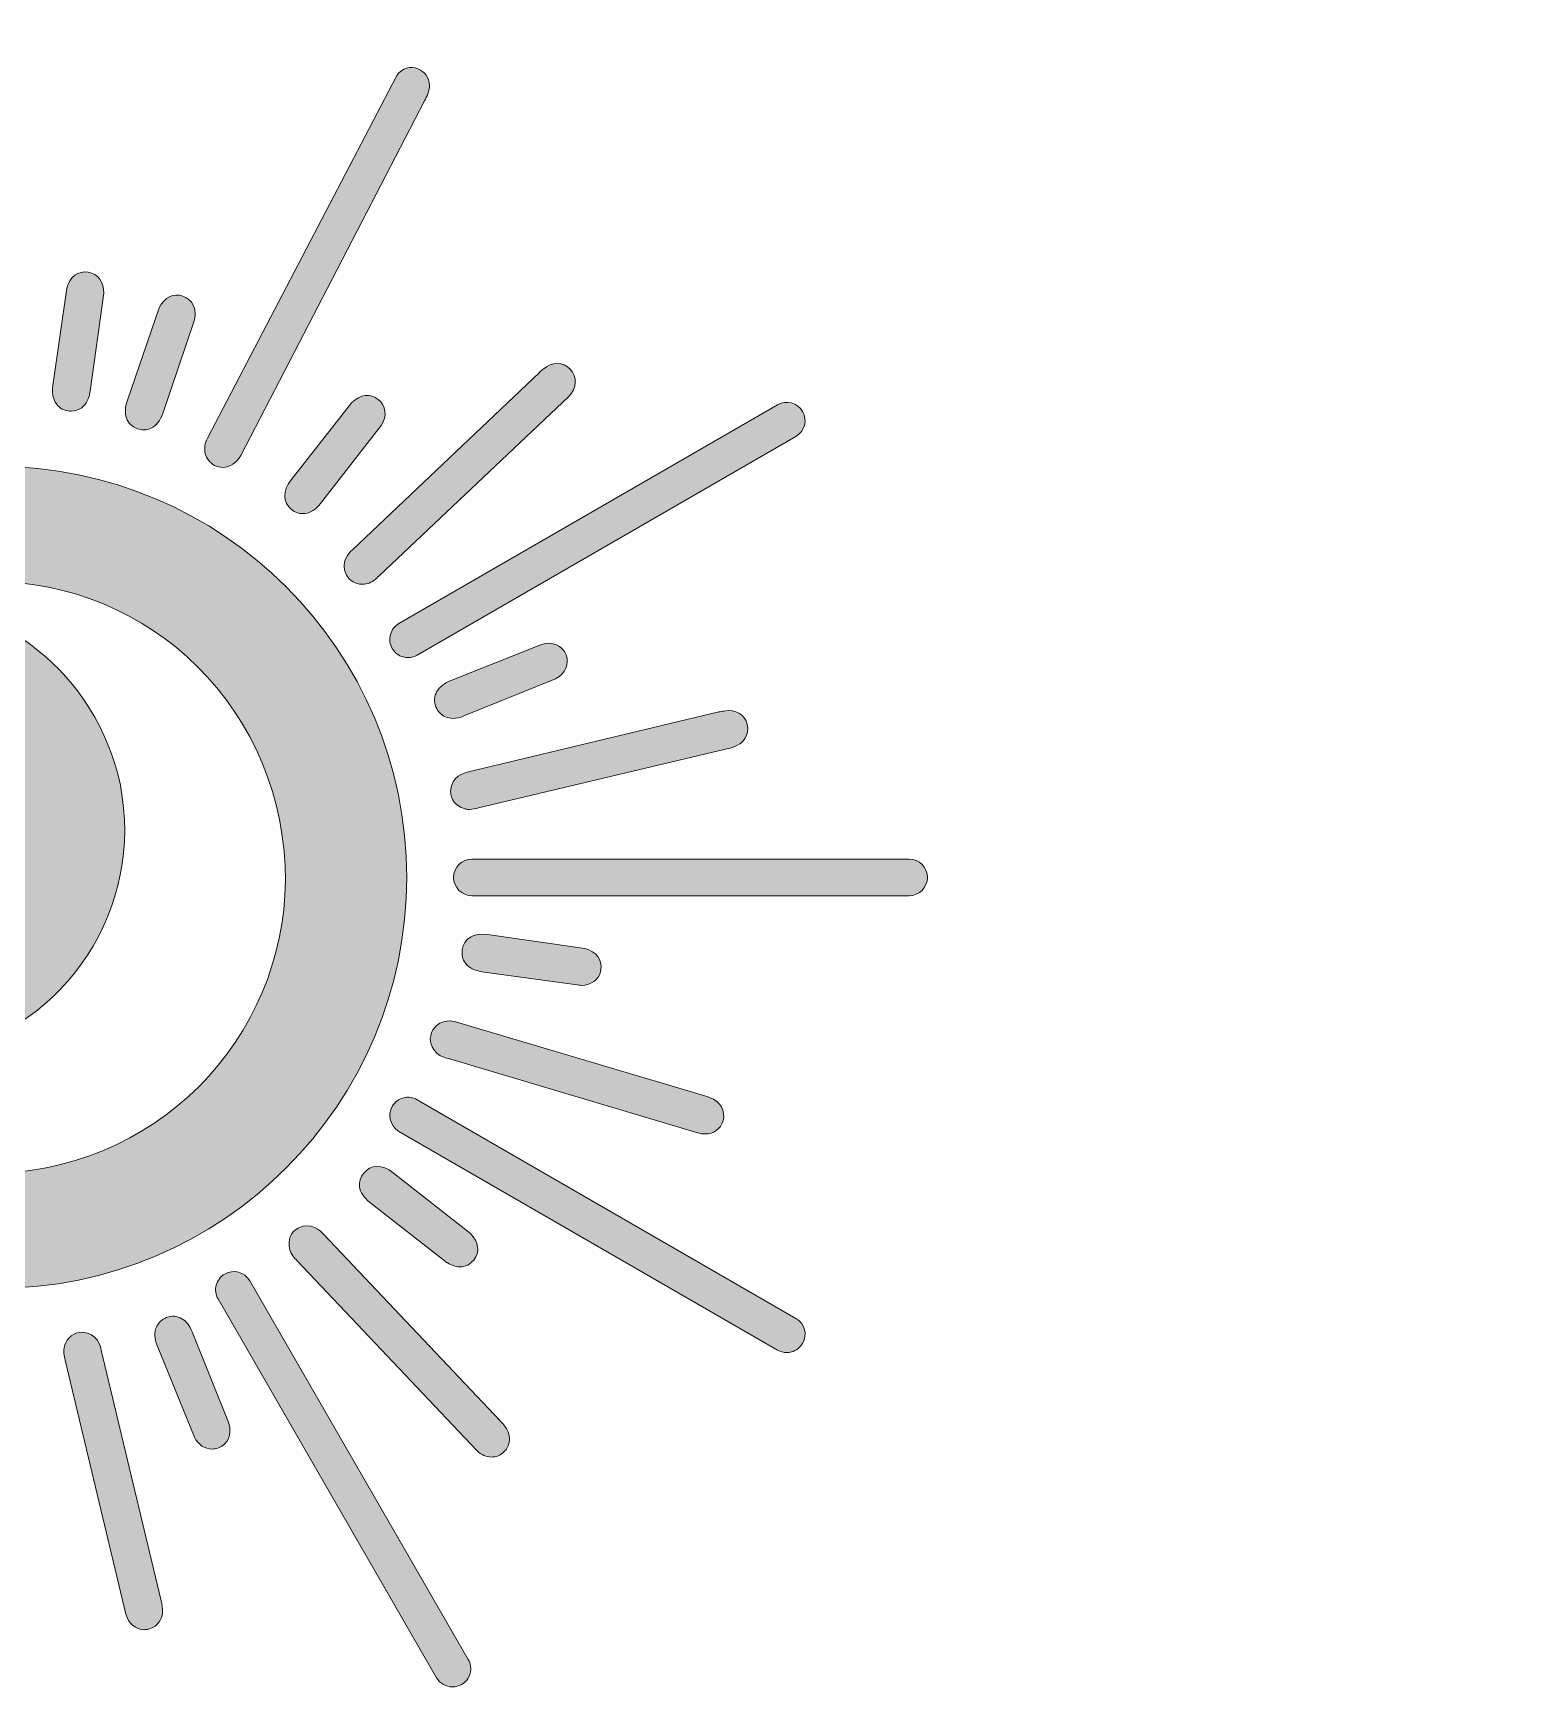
# Model space of a CAD drawing. Header units: inches. Extents: x 27.1 to 36.1, y -24.8 to -12.8.
# Drawn here: x 30.61 to 36.11, y -24.39 to -18.32 of the extents above; entities that cross this region are included whole.
import ezdxf

# ---------------------------------------------------------------- set-up
doc = ezdxf.new("R2010")
doc.units = ezdxf.units.IN
doc.header["$MEASUREMENT"] = 0
doc.layers.add('Layer 1', color=7, linetype='Continuous')

msp = doc.modelspace()

# ---------------------------------------------------------------- hatches: boundary and pattern name
at = {"layer": 'Layer 1', "true_color": 0xa16e58}
h = msp.add_hatch(color=35, dxfattribs=at)
h.dxf.hatch_style = 2
edge = h.paths.add_edge_path()
edge.add_spline(control_points=[(36.1013, -14.1036), (35.9893, -13.4943), (35.6073, -13.0502), (35.14, -12.8542), (35.0789, -12.8286), (35.0257, -12.8339), (34.971, -12.8729), (34.7206, -13.0515), (34.4449, -13.2544), (34.1507, -13.3523), (33.9898, -13.4058), (33.8109, -13.4233), (33.6457, -13.3781), (33.0526, -13.2158), (32.536, -12.879), (31.9025, -12.86), (31.8292, -12.8576), (31.7659, -12.881), (31.7062, -12.9227), (31.5978, -12.9983), (31.5044, -13.09), (31.4167, -13.1877), (31.1897, -13.4406), (30.9241, -13.6316), (30.6497, -13.8281), (30.5392, -13.9072), (30.4761, -14.0201), (30.4276, -14.143), (30.4048, -14.2007), (30.391, -14.2612), (30.3717, -14.32), (30.3221, -14.4705), (30.2457, -14.6068), (30.209, -14.7632), (30.1566, -14.9865), (30.177, -15.2106), (30.1539, -15.4363), (30.1451, -15.5215), (30.1336, -15.6069), (30.1346, -15.6929), (30.1353, -15.7525), (30.1512, -15.8053), (30.2076, -15.8377), (30.2307, -15.8509), (30.2549, -15.856), (30.2811, -15.8554), (30.3278, -15.8542), (30.3685, -15.8432), (30.4045, -15.8244), (30.4045, -15.8244), (30.4045, -18.0643), (30.4045, -18.0643), (30.4045, -18.0643), (30.4045, -18.0643), (30.4045, -18.0643), (30.4045, -18.0643), (30.4045, -19.6698), (30.4045, -19.6698), (30.4045, -19.7069), (30.4346, -19.737), (30.4716, -19.737), (30.5086, -19.737), (30.5388, -19.7069), (30.5388, -19.6698), (30.5388, -19.6698), (30.5388, -18.2391), (30.5388, -18.2391), (30.5388, -18.2391), (30.5388, -18.2391), (30.5388, -18.2391), (30.5388, -18.2391), (30.5388, -15.6777), (30.5388, -15.6777), (30.5848, -15.5895), (30.6053, -15.4947), (30.6081, -15.3944), (30.6171, -15.0679), (30.7724, -14.7811), (30.9007, -14.4905), (30.9749, -14.3224), (31.1506, -14.2271), (31.2917, -14.1222), (31.3293, -14.0941), (31.3713, -14.0722), (31.407, -14.0414), (31.409, -14.0397), (31.4122, -14.0393), (31.4148, -14.0384), (31.4131, -14.041), (31.4117, -14.0439), (31.4095, -14.0462), (31.2813, -14.1793), (31.1541, -14.3266), (31.0426, -14.4741), (30.9527, -14.5931), (30.9772, -14.7462), (30.9656, -14.8849), (30.9537, -15.027), (30.9634, -15.1686), (30.9827, -15.3093), (31.0018, -15.449), (31.0825, -15.538), (31.178, -15.632), (31.3033, -15.7554), (31.4065, -15.9307), (31.5596, -16.0195), (31.6554, -16.075), (31.7498, -16.032), (31.7716, -15.9232), (31.8237, -15.6622), (31.6441, -15.528), (31.5751, -15.2612), (31.5718, -15.2483), (31.5642, -15.2126), (31.5553, -15.2012), (31.4838, -15.1086), (31.4806, -15.0044), (31.5097, -14.8975), (31.5522, -14.7415), (31.6636, -14.6148), (31.7779, -14.5053), (31.9056, -14.3829), (32.0327, -14.2604), (32.1744, -14.1541), (32.184, -14.1469), (32.201, -14.1415), (32.2052, -14.1528), (32.2079, -14.1602), (32.2012, -14.1675), (32.1952, -14.1726), (32.0611, -14.287), (31.9312, -14.4065), (31.806, -14.5306), (31.6958, -14.6398), (31.5828, -14.75), (31.5378, -14.9034), (31.5168, -14.9742), (31.5176, -15.0453), (31.5394, -15.1155), (31.5524, -15.1572), (31.5809, -15.191), (31.6083, -15.2233), (31.7092, -15.3421), (31.7926, -15.4751), (31.8898, -15.5969), (31.9556, -15.6794), (32.0407, -15.725), (32.1431, -15.7422), (32.233, -15.7572), (32.3214, -15.7664), (32.4099, -15.7914), (32.5152, -15.8212), (32.826, -15.9555), (32.812, -15.7325), (32.8083, -15.6742), (32.7785, -15.61), (32.7426, -15.5647), (32.6747, -15.479), (32.5507, -15.5041), (32.4543, -15.4893), (32.3804, -15.4779), (32.3095, -15.4583), (32.2433, -15.4219), (31.8652, -15.214), (32.4116, -14.7036), (32.5744, -14.5613), (32.5825, -14.5542), (32.5919, -14.5443), (32.6017, -14.5554), (32.6123, -14.5674), (32.601, -14.5768), (32.5925, -14.5843), (32.5334, -14.6371), (32.474, -14.6897), (32.4206, -14.7483), (32.3368, -14.8403), (32.2546, -14.9342), (32.1924, -15.043), (32.1621, -15.0961), (32.146, -15.1549), (32.1491, -15.2162), (32.153, -15.2945), (32.1881, -15.3562), (32.258, -15.3961), (32.3419, -15.444), (32.4336, -15.461), (32.5283, -15.4675), (32.7185, -15.4807), (32.9212, -15.5241), (33.0557, -15.3495), (33.1296, -15.2534), (33.189, -15.1302), (33.2187, -15.0124), (33.2221, -14.9989), (33.2202, -14.9936), (33.2055, -14.9916), (33.1826, -14.9885), (33.1599, -14.9837), (33.1375, -14.9781), (33.0798, -14.9636), (33.029, -14.9744), (32.9829, -15.0135), (32.9609, -15.0321), (32.9473, -15.0487), (32.9502, -15.0809), (32.9546, -15.1302), (32.9461, -15.1796), (32.9345, -15.2279), (32.9318, -15.2391), (32.9278, -15.25), (32.9237, -15.2608), (32.9206, -15.2687), (32.9142, -15.2722), (32.9057, -15.2697), (32.8967, -15.2671), (32.8954, -15.2599), (32.8969, -15.2519), (32.8976, -15.2479), (32.8993, -15.2441), (32.9005, -15.2401), (32.9159, -15.1925), (32.92, -15.1432), (32.9226, -15.0937), (32.9229, -15.0875), (32.9249, -15.0788), (32.9177, -15.0763), (32.9147, -15.0752), (32.9085, -15.082), (32.9042, -15.0857), (32.8638, -15.1211), (32.826, -15.159), (32.7907, -15.1994), (32.7858, -15.2049), (32.781, -15.2106), (32.7758, -15.216), (32.7688, -15.2232), (32.7606, -15.2271), (32.7521, -15.2189), (32.7447, -15.2117), (32.7477, -15.2036), (32.7538, -15.197), (32.7806, -15.1679), (32.8065, -15.1378), (32.8349, -15.1103), (32.8758, -15.0709), (32.9188, -15.0335), (32.9607, -14.995), (33.012, -14.9481), (33.0723, -14.9316), (33.1394, -14.9462), (33.247, -14.9694), (33.3525, -14.9621), (33.4568, -14.9294), (33.5147, -14.9113), (33.5681, -14.9246), (33.6187, -14.9522), (33.8632, -15.0855), (34.0909, -15.2529), (34.3843, -15.2126), (34.5732, -15.1867), (34.7091, -15.0836), (34.8518, -14.9672), (35.2318, -14.6571), (35.6577, -14.4593), (36.07, -14.2059), (36.1056, -14.184), (36.1084, -14.1424), (36.1013, -14.1036)], knot_values=[0, 0, 0, 0, 1, 1, 1, 2, 2, 2, 3, 3, 3, 4, 4, 4, 5, 5, 5, 6, 6, 6, 7, 7, 7, 8, 8, 8, 9, 9, 9, 10, 10, 10, 11, 11, 11, 12, 12, 12, 13, 13, 13, 14, 14, 14, 15, 15, 15, 16, 16, 16, 17, 17, 17, 18, 18, 18, 19, 19, 19, 20, 20, 20, 21, 21, 21, 22, 22, 22, 23, 23, 23, 24, 24, 24, 25, 25, 25, 26, 26, 26, 27, 27, 27, 28, 28, 28, 29, 29, 29, 30, 30, 30, 31, 31, 31, 32, 32, 32, 33, 33, 33, 34, 34, 34, 35, 35, 35, 36, 36, 36, 37, 37, 37, 38, 38, 38, 39, 39, 39, 40, 40, 40, 41, 41, 41, 42, 42, 42, 43, 43, 43, 44, 44, 44, 45, 45, 45, 46, 46, 46, 47, 47, 47, 48, 48, 48, 49, 49, 49, 50, 50, 50, 51, 51, 51, 52, 52, 52, 53, 53, 53, 54, 54, 54, 55, 55, 55, 56, 56, 56, 57, 57, 57, 58, 58, 58, 59, 59, 59, 60, 60, 60, 61, 61, 61, 62, 62, 62, 63, 63, 63, 64, 64, 64, 65, 65, 65, 66, 66, 66, 67, 67, 67, 68, 68, 68, 69, 69, 69, 70, 70, 70, 71, 71, 71, 72, 72, 72, 73, 73, 73, 74, 74, 74, 75, 75, 75, 76, 76, 76, 77, 77, 77, 78, 78, 78, 79, 79, 79, 80, 80, 80, 81, 81, 81, 82, 82, 82, 83, 83, 83, 84, 84, 84, 85, 85, 85, 86, 86, 86, 87, 87, 87, 88, 88, 88, 89, 89, 89, 89], degree=3, periodic=1)
edge = h.paths.add_edge_path()
edge.add_spline(control_points=[(32.3703, -13.6254), (32.3501, -13.6319), (32.3505, -13.6096), (32.3469, -13.598), (32.3222, -13.5193), (32.2764, -13.4556), (32.2121, -13.4047), (32.1999, -13.395), (32.187, -13.3861), (32.1744, -13.3768), (32.1674, -13.3716), (32.1614, -13.3651), (32.1667, -13.3561), (32.1725, -13.346), (32.1817, -13.3478), (32.1904, -13.3525), (32.1947, -13.3549), (32.1988, -13.3577), (32.2028, -13.3605), (32.2404, -13.3863), (32.272, -13.4186), (32.3026, -13.4519), (32.3329, -13.4944), (32.3599, -13.5386), (32.3745, -13.589), (32.3781, -13.6012), (32.3893, -13.6193), (32.3703, -13.6254)], knot_values=[0, 0, 0, 0, 1, 1, 1, 2, 2, 2, 3, 3, 3, 4, 4, 4, 5, 5, 5, 6, 6, 6, 7, 7, 7, 8, 8, 8, 9, 9, 9, 9], degree=3, periodic=1)
edge = h.paths.add_edge_path()
edge.add_spline(control_points=[(32.7574, -14.0701), (32.7429, -14.0752), (32.7401, -14.0622), (32.7364, -14.0521), (32.722, -14.0135), (32.7082, -13.9745), (32.6857, -13.9397), (32.6334, -13.8585), (32.5655, -13.7938), (32.4796, -13.7487), (32.4693, -13.7433), (32.4565, -13.7373), (32.4651, -13.723), (32.4728, -13.7101), (32.4838, -13.7183), (32.4933, -13.7228), (32.5696, -13.7592), (32.626, -13.8193), (32.6773, -13.8751), (32.7191, -13.9294), (32.7437, -13.985), (32.764, -14.0428), (32.7676, -14.0531), (32.7714, -14.0653), (32.7574, -14.0701)], knot_values=[0, 0, 0, 0, 1, 1, 1, 2, 2, 2, 3, 3, 3, 4, 4, 4, 5, 5, 5, 6, 6, 6, 7, 7, 7, 8, 8, 8, 8], degree=3, periodic=1)
h = msp.add_hatch(color=35, dxfattribs=at)
h.dxf.hatch_style = 2
edge = h.paths.add_edge_path()
edge.add_spline(control_points=[(32.0217, -18.45), (31.9924, -18.4387), (31.9645, -18.4465), (31.9437, -18.4741), (31.9437, -18.4741), (31.2484, -19.8054), (31.2484, -19.8054), (31.2389, -19.8238), (31.2361, -19.844), (31.2408, -19.8623), (31.2456, -19.8812), (31.2576, -19.8965), (31.2747, -19.9053), (31.2847, -19.9104), (31.295, -19.9129), (31.3052, -19.9129), (31.3312, -19.9129), (31.3561, -19.897), (31.3707, -19.8688), (31.3707, -19.8688), (32.0461, -18.5669), (32.0461, -18.5669), (32.054, -18.5517), (32.063, -18.5344), (32.0643, -18.5103), (32.0622, -18.4813), (32.0471, -18.4598), (32.0217, -18.45)], knot_values=[0, 0, 0, 0, 1, 1, 1, 2, 2, 2, 3, 3, 3, 4, 4, 4, 5, 5, 5, 6, 6, 6, 7, 7, 7, 8, 8, 8, 9, 9, 9, 9], degree=3, periodic=1)
h = msp.add_hatch(color=35, dxfattribs=at)
h.dxf.hatch_style = 2
edge = h.paths.add_edge_path()
edge.add_spline(control_points=[(30.7326, -19.2548), (30.7326, -19.2548), (30.6811, -19.6124), (30.6811, -19.6124), (30.6777, -19.6361), (30.6807, -19.6573), (30.6898, -19.6735), (30.6996, -19.691), (30.7164, -19.7023), (30.7371, -19.7053), (30.7409, -19.7058), (30.7446, -19.7061), (30.7482, -19.7061), (30.7626, -19.7061), (30.7757, -19.7018), (30.7868, -19.6936), (30.8034, -19.681), (30.8141, -19.6601), (30.8178, -19.6331), (30.8178, -19.6331), (30.8678, -19.2736), (30.8678, -19.2736), (30.8696, -19.2327), (30.8466, -19.2016), (30.8105, -19.1961), (30.7739, -19.1904), (30.7435, -19.2128), (30.7326, -19.2548)], knot_values=[0, 0, 0, 0, 1, 1, 1, 2, 2, 2, 3, 3, 3, 4, 4, 4, 5, 5, 5, 6, 6, 6, 7, 7, 7, 8, 8, 8, 9, 9, 9, 9], degree=3, periodic=1)
h = msp.add_hatch(color=35, dxfattribs=at)
h.dxf.hatch_style = 2
edge = h.paths.add_edge_path()
edge.add_spline(control_points=[(30.9509, -19.7308), (30.9573, -19.7498), (30.9716, -19.7641), (30.9914, -19.7709), (30.9994, -19.7736), (31.0073, -19.775), (31.0149, -19.775), (31.0245, -19.775), (31.0338, -19.7729), (31.0424, -19.7686), (31.061, -19.7594), (31.0755, -19.7409), (31.0842, -19.715), (31.0842, -19.715), (31.2006, -19.3713), (31.2006, -19.3713), (31.2101, -19.3315), (31.1933, -19.2965), (31.1588, -19.2844), (31.1239, -19.2721), (31.0899, -19.2883), (31.0714, -19.3275), (31.0714, -19.3275), (30.9538, -19.6692), (30.9538, -19.6692), (30.946, -19.6919), (30.945, -19.7132), (30.9509, -19.7308)], knot_values=[0, 0, 0, 0, 1, 1, 1, 2, 2, 2, 3, 3, 3, 4, 4, 4, 5, 5, 5, 6, 6, 6, 7, 7, 7, 8, 8, 8, 9, 9, 9, 9], degree=3, periodic=1)
h = msp.add_hatch(color=35, dxfattribs=at)
h.dxf.hatch_style = 2
edge = h.paths.add_edge_path()
edge.add_spline(control_points=[(32.4814, -19.5521), (32.4814, -19.5521), (32.4814, -19.5521), (32.4814, -19.5521), (32.4766, -19.5562), (32.4719, -19.5602), (32.4673, -19.5645), (32.4673, -19.5645), (31.7809, -20.2148), (31.7809, -20.2148), (31.7694, -20.2257), (31.7342, -20.2591), (31.7587, -20.3078), (31.7722, -20.3301), (31.7917, -20.3415), (31.8157, -20.3415), (31.8218, -20.3415), (31.8281, -20.3408), (31.8347, -20.3393), (31.8547, -20.3349), (31.8675, -20.3221), (31.8788, -20.3108), (31.8788, -20.3108), (32.5751, -19.6521), (32.5751, -19.6521), (32.605, -19.6219), (32.6073, -19.5799), (32.5807, -19.5523), (32.5541, -19.5248), (32.5142, -19.5247), (32.4814, -19.5521)], knot_values=[0, 0, 0, 0, 1, 1, 1, 2, 2, 2, 3, 3, 3, 4, 4, 4, 5, 5, 5, 6, 6, 6, 7, 7, 7, 8, 8, 8, 9, 9, 9, 10, 10, 10, 10], degree=3, periodic=1)
h = msp.add_hatch(color=35, dxfattribs=at)
h.dxf.hatch_style = 2
edge = h.paths.add_edge_path()
edge.add_spline(control_points=[(31.876, -19.6632), (31.8471, -19.64), (31.8096, -19.6442), (31.7792, -19.675), (31.7792, -19.675), (31.5558, -19.959), (31.5558, -19.959), (31.5243, -19.9992), (31.5251, -20.0417), (31.5578, -20.0675), (31.5705, -20.0775), (31.5846, -20.0826), (31.5991, -20.0826), (31.6016, -20.0826), (31.6042, -20.0824), (31.6067, -20.0821), (31.6273, -20.0796), (31.6471, -20.0668), (31.6638, -20.0453), (31.6638, -20.0453), (31.8868, -19.7589), (31.8868, -19.7589), (31.9089, -19.7244), (31.9045, -19.6859), (31.876, -19.6632)], knot_values=[0, 0, 0, 0, 1, 1, 1, 2, 2, 2, 3, 3, 3, 4, 4, 4, 5, 5, 5, 6, 6, 6, 7, 7, 7, 8, 8, 8, 8], degree=3, periodic=1)
h = msp.add_hatch(color=35, dxfattribs=at)
h.dxf.hatch_style = 2
edge = h.paths.add_edge_path()
edge.add_spline(control_points=[(33.434, -19.7075), (33.4155, -19.6754), (33.3743, -19.6644), (33.3423, -19.6829), (33.3423, -19.6829), (31.9518, -20.4857), (31.9518, -20.4857), (31.9363, -20.4946), (31.9252, -20.5091), (31.9206, -20.5264), (31.9159, -20.5437), (31.9183, -20.5619), (31.9273, -20.5774), (31.9362, -20.5929), (31.9507, -20.6041), (31.968, -20.6087), (31.9738, -20.6102), (31.9797, -20.611), (31.9855, -20.611), (31.9972, -20.611), (32.0086, -20.6079), (32.019, -20.602), (32.019, -20.602), (33.4094, -19.7992), (33.4094, -19.7992), (33.4415, -19.7807), (33.4525, -19.7395), (33.434, -19.7075)], knot_values=[0, 0, 0, 0, 1, 1, 1, 2, 2, 2, 3, 3, 3, 4, 4, 4, 5, 5, 5, 6, 6, 6, 7, 7, 7, 8, 8, 8, 9, 9, 9, 9], degree=3, periodic=1)
h = msp.add_hatch(color=35, dxfattribs=at)
h.dxf.hatch_style = 2
edge = h.paths.add_edge_path()
edge.add_spline(control_points=[(28.9629, -21.4178), (28.9629, -22.2497), (29.6397, -22.9265), (30.4716, -22.9265), (31.3035, -22.9265), (31.9803, -22.2497), (31.9803, -21.4178), (31.9803, -20.5859), (31.3035, -19.9091), (30.4716, -19.9091), (29.6397, -19.9091), (28.9629, -20.5859), (28.9629, -21.4178)], knot_values=[0, 0, 0, 0, 1, 1, 1, 2, 2, 2, 3, 3, 3, 4, 4, 4, 4], degree=3, periodic=1)
edge = h.paths.add_edge_path()
edge.add_spline(control_points=[(31.502, -21.1566), (31.6481, -21.742), (31.2902, -22.3279), (30.7091, -22.4719), (30.1522, -22.6113), (29.5674, -22.29), (29.4053, -21.7192), (29.6004, -22.0048), (29.9653, -22.1517), (30.321, -22.0564), (30.7669, -21.9367), (31.0299, -21.4841), (30.9195, -21.0378), (30.8136, -20.6392), (30.4537, -20.3824), (30.065, -20.4003), (30.1013, -20.3869), (30.1386, -20.3752), (30.177, -20.3655), (30.7692, -20.2162), (31.355, -20.5681), (31.502, -21.1566)], knot_values=[0, 0, 0, 0, 1, 1, 1, 2, 2, 2, 3, 3, 3, 4, 4, 4, 5, 5, 5, 6, 6, 6, 7, 7, 7, 7], degree=3, periodic=1)
h = msp.add_hatch(color=35, dxfattribs=at)
h.dxf.hatch_style = 2
edge = h.paths.add_edge_path()
edge.add_spline(control_points=[(32.1224, -20.8286), (32.1309, -20.8321), (32.1401, -20.8339), (32.15, -20.8339), (32.1626, -20.8339), (32.1762, -20.831), (32.1904, -20.8252), (32.1904, -20.8252), (32.5266, -20.6888), (32.5266, -20.6888), (32.563, -20.6699), (32.5785, -20.6344), (32.5652, -20.6004), (32.5517, -20.566), (32.5171, -20.5506), (32.4754, -20.5624), (32.4754, -20.5624), (32.14, -20.6966), (32.14, -20.6966), (32.1176, -20.7055), (32.1008, -20.7186), (32.0913, -20.7346), (32.0811, -20.7519), (32.0797, -20.7721), (32.0875, -20.7915), (32.0945, -20.809), (32.1066, -20.8218), (32.1224, -20.8286)], knot_values=[0, 0, 0, 0, 1, 1, 1, 2, 2, 2, 3, 3, 3, 4, 4, 4, 5, 5, 5, 6, 6, 6, 7, 7, 7, 8, 8, 8, 9, 9, 9, 9], degree=3, periodic=1)
h = msp.add_hatch(color=35, dxfattribs=at)
h.dxf.hatch_style = 2
edge = h.paths.add_edge_path()
edge.add_spline(control_points=[(32.1913, -21.1654), (32.1981, -21.1675), (32.2047, -21.1684), (32.211, -21.1684), (32.2228, -21.1684), (32.2337, -21.1654), (32.2437, -21.1628), (32.2437, -21.1628), (33.1761, -20.9404), (33.1761, -20.9404), (33.2171, -20.9292), (33.2402, -20.894), (33.2309, -20.8567), (33.2217, -20.8197), (33.1871, -20.7995), (33.145, -20.807), (33.1388, -20.808), (33.1327, -20.8092), (33.1266, -20.8106), (33.1266, -20.8106), (32.207, -21.0305), (32.207, -21.0305), (32.1916, -21.0343), (32.1444, -21.0456), (32.1413, -21.1001), (32.142, -21.1326), (32.1593, -21.1552), (32.1913, -21.1654)], knot_values=[0, 0, 0, 0, 1, 1, 1, 2, 2, 2, 3, 3, 3, 4, 4, 4, 5, 5, 5, 6, 6, 6, 7, 7, 7, 8, 8, 8, 9, 9, 9, 9], degree=3, periodic=1)
h = msp.add_hatch(color=35, dxfattribs=at)
h.dxf.hatch_style = 2
edge = h.paths.add_edge_path()
edge.add_spline(control_points=[(33.8251, -21.3507), (33.8251, -21.3507), (32.2196, -21.3507), (32.2196, -21.3507), (32.1826, -21.3507), (32.1525, -21.3808), (32.1525, -21.4178), (32.1525, -21.4548), (32.1826, -21.485), (32.2196, -21.485), (32.2196, -21.485), (33.8251, -21.485), (33.8251, -21.485), (33.8621, -21.485), (33.8923, -21.4548), (33.8923, -21.4178), (33.8923, -21.3808), (33.8621, -21.3507), (33.8251, -21.3507)], knot_values=[0, 0, 0, 0, 1, 1, 1, 2, 2, 2, 3, 3, 3, 4, 4, 4, 5, 5, 5, 6, 6, 6, 6], degree=3, periodic=1)
h = msp.add_hatch(color=35, dxfattribs=at)
h.dxf.hatch_style = 2
edge = h.paths.add_edge_path()
edge.add_spline(control_points=[(32.6143, -21.8138), (32.6143, -21.8138), (32.6158, -21.8139), (32.6158, -21.8139), (32.6174, -21.814), (32.619, -21.8141), (32.6205, -21.8141), (32.6591, -21.8141), (32.6882, -21.7914), (32.6934, -21.7567), (32.6989, -21.7201), (32.6766, -21.6897), (32.6347, -21.6788), (32.6347, -21.6788), (32.277, -21.6273), (32.277, -21.6273), (32.2266, -21.62), (32.1901, -21.6421), (32.1841, -21.6833), (32.1815, -21.702), (32.1855, -21.7192), (32.1959, -21.7329), (32.2084, -21.7495), (32.2293, -21.7603), (32.2564, -21.764), (32.2564, -21.764), (32.6143, -21.8138), (32.6143, -21.8138)], knot_values=[0, 0, 0, 0, 1, 1, 1, 2, 2, 2, 3, 3, 3, 4, 4, 4, 5, 5, 5, 6, 6, 6, 7, 7, 7, 8, 8, 8, 9, 9, 9, 9], degree=3, periodic=1)
h = msp.add_hatch(color=35, dxfattribs=at)
h.dxf.hatch_style = 2
edge = h.paths.add_edge_path()
edge.add_spline(control_points=[(32.0772, -21.9763), (32.0772, -21.9763), (32.0765, -21.9775), (32.0765, -21.9775), (32.0608, -22.006), (32.0645, -22.0342), (32.0872, -22.0591), (32.101, -22.0742), (32.1185, -22.0789), (32.134, -22.083), (32.134, -22.083), (33.0525, -22.3566), (33.0525, -22.3566), (33.0603, -22.3586), (33.0679, -22.3596), (33.0753, -22.3596), (33.1068, -22.3596), (33.1331, -22.3415), (33.1417, -22.3116), (33.1523, -22.2748), (33.1324, -22.2402), (33.0923, -22.2255), (33.0864, -22.2234), (33.0805, -22.2213), (33.0745, -22.2195), (33.0745, -22.2195), (32.1682, -21.9502), (32.1682, -21.9502), (32.1529, -21.9456), (32.1064, -21.9319), (32.0772, -21.9763)], knot_values=[0, 0, 0, 0, 1, 1, 1, 2, 2, 2, 3, 3, 3, 4, 4, 4, 5, 5, 5, 6, 6, 6, 7, 7, 7, 8, 8, 8, 9, 9, 9, 10, 10, 10, 10], degree=3, periodic=1)
h = msp.add_hatch(color=35, dxfattribs=at)
h.dxf.hatch_style = 2
edge = h.paths.add_edge_path()
edge.add_spline(control_points=[(33.4094, -23.0364), (33.4094, -23.0364), (32.019, -22.2337), (32.019, -22.2337), (32.0035, -22.2247), (31.9853, -22.2224), (31.968, -22.2269), (31.9507, -22.2316), (31.9362, -22.2427), (31.9273, -22.2582), (31.9088, -22.2903), (31.9198, -22.3314), (31.9518, -22.35), (31.9518, -22.35), (33.3423, -23.1527), (33.3423, -23.1527), (33.3526, -23.1587), (33.3641, -23.1618), (33.3757, -23.1618), (33.3816, -23.1618), (33.3874, -23.161), (33.3932, -23.1594), (33.4105, -23.1548), (33.425, -23.1437), (33.434, -23.1281), (33.4525, -23.0961), (33.4415, -23.0549), (33.4094, -23.0364)], knot_values=[0, 0, 0, 0, 1, 1, 1, 2, 2, 2, 3, 3, 3, 4, 4, 4, 5, 5, 5, 6, 6, 6, 7, 7, 7, 8, 8, 8, 9, 9, 9, 9], degree=3, periodic=1)
h = msp.add_hatch(color=35, dxfattribs=at)
h.dxf.hatch_style = 2
edge = h.paths.add_edge_path()
edge.add_spline(control_points=[(31.8442, -22.61), (31.8442, -22.61), (32.1293, -22.8321), (32.1293, -22.8321), (32.1293, -22.8321), (32.1305, -22.833), (32.1305, -22.833), (32.1452, -22.8424), (32.1606, -22.847), (32.1752, -22.847), (32.1949, -22.847), (32.2132, -22.8386), (32.2263, -22.8222), (32.2494, -22.7933), (32.2453, -22.7558), (32.2144, -22.7254), (32.2144, -22.7254), (31.9304, -22.502), (31.9304, -22.502), (31.8904, -22.4705), (31.8478, -22.4712), (31.8219, -22.504), (31.8103, -22.5189), (31.8052, -22.5358), (31.8073, -22.5529), (31.8099, -22.5735), (31.8226, -22.5933), (31.8442, -22.61)], knot_values=[0, 0, 0, 0, 1, 1, 1, 2, 2, 2, 3, 3, 3, 4, 4, 4, 5, 5, 5, 6, 6, 6, 7, 7, 7, 8, 8, 8, 9, 9, 9, 9], degree=3, periodic=1)
h = msp.add_hatch(color=35, dxfattribs=at)
h.dxf.hatch_style = 2
edge = h.paths.add_edge_path()
edge.add_spline(control_points=[(32.3249, -23.4135), (32.3249, -23.4135), (31.6747, -22.7271), (31.6747, -22.7271), (31.6637, -22.7155), (31.6303, -22.6805), (31.5816, -22.7049), (31.5538, -22.7218), (31.5429, -22.7481), (31.5501, -22.7809), (31.5545, -22.8009), (31.5673, -22.8137), (31.5786, -22.825), (31.5786, -22.825), (32.2374, -23.5213), (32.2374, -23.5213), (32.2535, -23.5373), (32.273, -23.5454), (32.2919, -23.5454), (32.3083, -23.5454), (32.3243, -23.5393), (32.3372, -23.5268), (32.3646, -23.5003), (32.3647, -23.4605), (32.3373, -23.4276), (32.3333, -23.4228), (32.3292, -23.4181), (32.3249, -23.4135)], knot_values=[0, 0, 0, 0, 1, 1, 1, 2, 2, 2, 3, 3, 3, 4, 4, 4, 5, 5, 5, 6, 6, 6, 7, 7, 7, 8, 8, 8, 9, 9, 9, 9], degree=3, periodic=1)
h = msp.add_hatch(color=35, dxfattribs=at)
h.dxf.hatch_style = 2
edge = h.paths.add_edge_path()
edge.add_spline(control_points=[(31.4038, -22.898), (31.3853, -22.866), (31.3441, -22.8549), (31.312, -22.8735), (31.2965, -22.8824), (31.2854, -22.8969), (31.2808, -22.9142), (31.2761, -22.9315), (31.2785, -22.9497), (31.2875, -22.9652), (31.2875, -22.9652), (32.0902, -24.3556), (32.0902, -24.3556), (32.1026, -24.3771), (32.1252, -24.3892), (32.1485, -24.3892), (32.1599, -24.3892), (32.1714, -24.3863), (32.1819, -24.3802), (32.1975, -24.3712), (32.2086, -24.3567), (32.2132, -24.3394), (32.2179, -24.3221), (32.2155, -24.304), (32.2065, -24.2885), (32.2065, -24.2885), (31.4038, -22.898), (31.4038, -22.898)], knot_values=[0, 0, 0, 0, 1, 1, 1, 2, 2, 2, 3, 3, 3, 4, 4, 4, 5, 5, 5, 6, 6, 6, 7, 7, 7, 8, 8, 8, 9, 9, 9, 9], degree=3, periodic=1)
h = msp.add_hatch(color=35, dxfattribs=at)
h.dxf.hatch_style = 2
edge = h.paths.add_edge_path()
edge.add_spline(control_points=[(31.1929, -23.0861), (31.184, -23.0638), (31.1708, -23.047), (31.1548, -23.0375), (31.1375, -23.0273), (31.1173, -23.0259), (31.0979, -23.0337), (31.0804, -23.0407), (31.0676, -23.0528), (31.0609, -23.0687), (31.0527, -23.0878), (31.0539, -23.1113), (31.0642, -23.1365), (31.0642, -23.1365), (31.2007, -23.4729), (31.2007, -23.4729), (31.215, -23.5005), (31.239, -23.5161), (31.2646, -23.5161), (31.2727, -23.5161), (31.2809, -23.5145), (31.2891, -23.5114), (31.3235, -23.4979), (31.3387, -23.4633), (31.3271, -23.4216), (31.3271, -23.4216), (31.1929, -23.0861), (31.1929, -23.0861)], knot_values=[0, 0, 0, 0, 1, 1, 1, 2, 2, 2, 3, 3, 3, 4, 4, 4, 5, 5, 5, 6, 6, 6, 7, 7, 7, 8, 8, 8, 9, 9, 9, 9], degree=3, periodic=1)
h = msp.add_hatch(color=35, dxfattribs=at)
h.dxf.hatch_style = 2
edge = h.paths.add_edge_path()
edge.add_spline(control_points=[(31.0788, -24.0728), (31.0788, -24.0728), (30.8589, -23.1533), (30.8589, -23.1533), (30.8589, -23.1533), (30.8589, -23.1532), (30.8589, -23.1532), (30.8551, -23.1378), (30.8438, -23.0906), (30.7894, -23.0875), (30.7568, -23.0881), (30.7342, -23.1054), (30.724, -23.1376), (30.7179, -23.1571), (30.7226, -23.1745), (30.7267, -23.19), (30.7267, -23.19), (30.9491, -24.1223), (30.9491, -24.1223), (30.9586, -24.1572), (30.9855, -24.1791), (31.0163, -24.1791), (31.0217, -24.1791), (31.0272, -24.1784), (31.0327, -24.1771), (31.0698, -24.1678), (31.0898, -24.1333), (31.0825, -24.0912), (31.0814, -24.085), (31.0802, -24.0789), (31.0788, -24.0728)], knot_values=[0, 0, 0, 0, 1, 1, 1, 2, 2, 2, 3, 3, 3, 4, 4, 4, 5, 5, 5, 6, 6, 6, 7, 7, 7, 8, 8, 8, 9, 9, 9, 10, 10, 10, 10], degree=3, periodic=1)

# ---------------------------------------------------------------- linework, layer by layer
at = {"layer": 'Layer 1', "lineweight": 0}
for points, knots in [([(36.1013, -14.1036), (35.9893, -13.4943), (35.6073, -13.0502), (35.14, -12.8542), (35.0789, -12.8286), (35.0257, -12.8339), (34.971, -12.8729), (34.7206, -13.0515), (34.4449, -13.2544), (34.1507, -13.3523), (33.9898, -13.4058), (33.8109, -13.4233), (33.6457, -13.3781), (33.0526, -13.2158), (32.536, -12.879), (31.9025, -12.86), (31.8292, -12.8576), (31.7659, -12.881), (31.7062, -12.9227), (31.5978, -12.9983), (31.5044, -13.09), (31.4167, -13.1877), (31.1897, -13.4406), (30.9241, -13.6316), (30.6497, -13.8281), (30.5392, -13.9072), (30.4761, -14.0201), (30.4276, -14.143), (30.4048, -14.2007), (30.391, -14.2612), (30.3717, -14.32), (30.3221, -14.4705), (30.2457, -14.6068), (30.209, -14.7632), (30.1566, -14.9865), (30.177, -15.2106), (30.1539, -15.4363), (30.1451, -15.5215), (30.1336, -15.6069), (30.1346, -15.6929), (30.1353, -15.7525), (30.1512, -15.8053), (30.2076, -15.8377), (30.2307, -15.8509), (30.2549, -15.856), (30.2811, -15.8554), (30.3278, -15.8542), (30.3685, -15.8432), (30.4045, -15.8244), (30.4045, -15.8244), (30.4045, -18.0643), (30.4045, -18.0643), (30.4045, -18.0643), (30.4045, -18.0643), (30.4045, -18.0643), (30.4045, -18.0643), (30.4045, -19.6698), (30.4045, -19.6698), (30.4045, -19.7069), (30.4346, -19.737), (30.4716, -19.737), (30.5086, -19.737), (30.5388, -19.7069), (30.5388, -19.6698), (30.5388, -19.6698), (30.5388, -18.2391), (30.5388, -18.2391), (30.5388, -18.2391), (30.5388, -18.2391), (30.5388, -18.2391), (30.5388, -18.2391), (30.5388, -15.6777), (30.5388, -15.6777), (30.5848, -15.5895), (30.6053, -15.4947), (30.6081, -15.3944), (30.6171, -15.0679), (30.7724, -14.7811), (30.9007, -14.4905), (30.9749, -14.3224), (31.1506, -14.2271), (31.2917, -14.1222), (31.3293, -14.0941), (31.3713, -14.0722), (31.407, -14.0414), (31.409, -14.0397), (31.4122, -14.0393), (31.4148, -14.0384), (31.4131, -14.041), (31.4117, -14.0439), (31.4095, -14.0462), (31.2813, -14.1793), (31.1541, -14.3266), (31.0426, -14.4741), (30.9527, -14.5931), (30.9772, -14.7462), (30.9656, -14.8849), (30.9537, -15.027), (30.9634, -15.1686), (30.9827, -15.3093), (31.0018, -15.449), (31.0825, -15.538), (31.178, -15.632), (31.3033, -15.7554), (31.4065, -15.9307), (31.5596, -16.0195), (31.6554, -16.075), (31.7498, -16.032), (31.7716, -15.9232), (31.8237, -15.6622), (31.6441, -15.528), (31.5751, -15.2612), (31.5718, -15.2483), (31.5642, -15.2126), (31.5553, -15.2012), (31.4838, -15.1086), (31.4806, -15.0044), (31.5097, -14.8975), (31.5522, -14.7415), (31.6636, -14.6148), (31.7779, -14.5053), (31.9056, -14.3829), (32.0327, -14.2604), (32.1744, -14.1541), (32.184, -14.1469), (32.201, -14.1415), (32.2052, -14.1528), (32.2079, -14.1602), (32.2012, -14.1675), (32.1952, -14.1726), (32.0611, -14.287), (31.9312, -14.4065), (31.806, -14.5306), (31.6958, -14.6398), (31.5828, -14.75), (31.5378, -14.9034), (31.5168, -14.9742), (31.5176, -15.0453), (31.5394, -15.1155), (31.5524, -15.1572), (31.5809, -15.191), (31.6083, -15.2233), (31.7092, -15.3421), (31.7926, -15.4751), (31.8898, -15.5969), (31.9556, -15.6794), (32.0407, -15.725), (32.1431, -15.7422), (32.233, -15.7572), (32.3214, -15.7664), (32.4099, -15.7914), (32.5152, -15.8212), (32.826, -15.9555), (32.812, -15.7325), (32.8083, -15.6742), (32.7785, -15.61), (32.7426, -15.5647), (32.6747, -15.479), (32.5507, -15.5041), (32.4543, -15.4893), (32.3804, -15.4779), (32.3095, -15.4583), (32.2433, -15.4219), (31.8652, -15.214), (32.4116, -14.7036), (32.5744, -14.5613), (32.5825, -14.5542), (32.5919, -14.5443), (32.6017, -14.5554), (32.6123, -14.5674), (32.601, -14.5768), (32.5925, -14.5843), (32.5334, -14.6371), (32.474, -14.6897), (32.4206, -14.7483), (32.3368, -14.8403), (32.2546, -14.9342), (32.1924, -15.043), (32.1621, -15.0961), (32.146, -15.1549), (32.1491, -15.2162), (32.153, -15.2945), (32.1881, -15.3562), (32.258, -15.3961), (32.3419, -15.444), (32.4336, -15.461), (32.5283, -15.4675), (32.7185, -15.4807), (32.9212, -15.5241), (33.0557, -15.3495), (33.1296, -15.2534), (33.189, -15.1302), (33.2187, -15.0124), (33.2221, -14.9989), (33.2202, -14.9936), (33.2055, -14.9916), (33.1826, -14.9885), (33.1599, -14.9837), (33.1375, -14.9781), (33.0798, -14.9636), (33.029, -14.9744), (32.9829, -15.0135), (32.9609, -15.0321), (32.9473, -15.0487), (32.9502, -15.0809), (32.9546, -15.1302), (32.9461, -15.1796), (32.9345, -15.2279), (32.9318, -15.2391), (32.9278, -15.25), (32.9237, -15.2608), (32.9206, -15.2687), (32.9142, -15.2722), (32.9057, -15.2697), (32.8967, -15.2671), (32.8954, -15.2599), (32.8969, -15.2519), (32.8976, -15.2479), (32.8993, -15.2441), (32.9005, -15.2401), (32.9159, -15.1925), (32.92, -15.1432), (32.9226, -15.0937), (32.9229, -15.0875), (32.9249, -15.0788), (32.9177, -15.0763), (32.9147, -15.0752), (32.9085, -15.082), (32.9042, -15.0857), (32.8638, -15.1211), (32.826, -15.159), (32.7907, -15.1994), (32.7858, -15.2049), (32.781, -15.2106), (32.7758, -15.216), (32.7688, -15.2232), (32.7606, -15.2271), (32.7521, -15.2189), (32.7447, -15.2117), (32.7477, -15.2036), (32.7538, -15.197), (32.7806, -15.1679), (32.8065, -15.1378), (32.8349, -15.1103), (32.8758, -15.0709), (32.9188, -15.0335), (32.9607, -14.995), (33.012, -14.9481), (33.0723, -14.9316), (33.1394, -14.9462), (33.247, -14.9694), (33.3525, -14.9621), (33.4568, -14.9294), (33.5147, -14.9113), (33.5681, -14.9246), (33.6187, -14.9522), (33.8632, -15.0855), (34.0909, -15.2529), (34.3843, -15.2126), (34.5732, -15.1867), (34.7091, -15.0836), (34.8518, -14.9672), (35.2318, -14.6571), (35.6577, -14.4593), (36.07, -14.2059), (36.1056, -14.184), (36.1084, -14.1424), (36.1013, -14.1036)], [0, 0, 0, 0, 1, 1, 1, 2, 2, 2, 3, 3, 3, 4, 4, 4, 5, 5, 5, 6, 6, 6, 7, 7, 7, 8, 8, 8, 9, 9, 9, 10, 10, 10, 11, 11, 11, 12, 12, 12, 13, 13, 13, 14, 14, 14, 15, 15, 15, 16, 16, 16, 17, 17, 17, 18, 18, 18, 19, 19, 19, 20, 20, 20, 21, 21, 21, 22, 22, 22, 23, 23, 23, 24, 24, 24, 25, 25, 25, 26, 26, 26, 27, 27, 27, 28, 28, 28, 29, 29, 29, 30, 30, 30, 31, 31, 31, 32, 32, 32, 33, 33, 33, 34, 34, 34, 35, 35, 35, 36, 36, 36, 37, 37, 37, 38, 38, 38, 39, 39, 39, 40, 40, 40, 41, 41, 41, 42, 42, 42, 43, 43, 43, 44, 44, 44, 45, 45, 45, 46, 46, 46, 47, 47, 47, 48, 48, 48, 49, 49, 49, 50, 50, 50, 51, 51, 51, 52, 52, 52, 53, 53, 53, 54, 54, 54, 55, 55, 55, 56, 56, 56, 57, 57, 57, 58, 58, 58, 59, 59, 59, 60, 60, 60, 61, 61, 61, 62, 62, 62, 63, 63, 63, 64, 64, 64, 65, 65, 65, 66, 66, 66, 67, 67, 67, 68, 68, 68, 69, 69, 69, 70, 70, 70, 71, 71, 71, 72, 72, 72, 73, 73, 73, 74, 74, 74, 75, 75, 75, 76, 76, 76, 77, 77, 77, 78, 78, 78, 79, 79, 79, 80, 80, 80, 81, 81, 81, 82, 82, 82, 83, 83, 83, 84, 84, 84, 85, 85, 85, 86, 86, 86, 87, 87, 87, 88, 88, 88, 89, 89, 89, 89]), ([(32.0217, -18.45), (31.9924, -18.4387), (31.9645, -18.4465), (31.9437, -18.4741), (31.9437, -18.4741), (31.2484, -19.8054), (31.2484, -19.8054), (31.2389, -19.8238), (31.2361, -19.844), (31.2408, -19.8623), (31.2456, -19.8812), (31.2576, -19.8965), (31.2747, -19.9053), (31.2847, -19.9104), (31.295, -19.9129), (31.3052, -19.9129), (31.3312, -19.9129), (31.3561, -19.897), (31.3707, -19.8688), (31.3707, -19.8688), (32.0461, -18.5669), (32.0461, -18.5669), (32.054, -18.5517), (32.063, -18.5344), (32.0643, -18.5103), (32.0622, -18.4813), (32.0471, -18.4598), (32.0217, -18.45)], [0, 0, 0, 0, 1, 1, 1, 2, 2, 2, 3, 3, 3, 4, 4, 4, 5, 5, 5, 6, 6, 6, 7, 7, 7, 8, 8, 8, 9, 9, 9, 9]), ([(30.7326, -19.2548), (30.7326, -19.2548), (30.6811, -19.6124), (30.6811, -19.6124), (30.6777, -19.6361), (30.6807, -19.6573), (30.6898, -19.6735), (30.6996, -19.691), (30.7164, -19.7023), (30.7371, -19.7053), (30.7409, -19.7058), (30.7446, -19.7061), (30.7482, -19.7061), (30.7626, -19.7061), (30.7757, -19.7018), (30.7868, -19.6936), (30.8034, -19.681), (30.8141, -19.6601), (30.8178, -19.6331), (30.8178, -19.6331), (30.8678, -19.2736), (30.8678, -19.2736), (30.8696, -19.2327), (30.8466, -19.2016), (30.8105, -19.1961), (30.7739, -19.1904), (30.7435, -19.2128), (30.7326, -19.2548)], [0, 0, 0, 0, 1, 1, 1, 2, 2, 2, 3, 3, 3, 4, 4, 4, 5, 5, 5, 6, 6, 6, 7, 7, 7, 8, 8, 8, 9, 9, 9, 9]), ([(30.9509, -19.7308), (30.9573, -19.7498), (30.9716, -19.7641), (30.9914, -19.7709), (30.9994, -19.7736), (31.0073, -19.775), (31.0149, -19.775), (31.0245, -19.775), (31.0338, -19.7729), (31.0424, -19.7686), (31.061, -19.7594), (31.0755, -19.7409), (31.0842, -19.715), (31.0842, -19.715), (31.2006, -19.3713), (31.2006, -19.3713), (31.2101, -19.3315), (31.1933, -19.2965), (31.1588, -19.2844), (31.1239, -19.2721), (31.0899, -19.2883), (31.0714, -19.3275), (31.0714, -19.3275), (30.9538, -19.6692), (30.9538, -19.6692), (30.946, -19.6919), (30.945, -19.7132), (30.9509, -19.7308)], [0, 0, 0, 0, 1, 1, 1, 2, 2, 2, 3, 3, 3, 4, 4, 4, 5, 5, 5, 6, 6, 6, 7, 7, 7, 8, 8, 8, 9, 9, 9, 9]), ([(32.4814, -19.5521), (32.4814, -19.5521), (32.4814, -19.5521), (32.4814, -19.5521), (32.4766, -19.5562), (32.4719, -19.5602), (32.4673, -19.5645), (32.4673, -19.5645), (31.7809, -20.2148), (31.7809, -20.2148), (31.7694, -20.2257), (31.7342, -20.2591), (31.7587, -20.3078), (31.7722, -20.3301), (31.7917, -20.3415), (31.8157, -20.3415), (31.8218, -20.3415), (31.8281, -20.3408), (31.8347, -20.3393), (31.8547, -20.3349), (31.8675, -20.3221), (31.8788, -20.3108), (31.8788, -20.3108), (32.5751, -19.6521), (32.5751, -19.6521), (32.605, -19.6219), (32.6073, -19.5799), (32.5807, -19.5523), (32.5541, -19.5248), (32.5142, -19.5247), (32.4814, -19.5521)], [0, 0, 0, 0, 1, 1, 1, 2, 2, 2, 3, 3, 3, 4, 4, 4, 5, 5, 5, 6, 6, 6, 7, 7, 7, 8, 8, 8, 9, 9, 9, 10, 10, 10, 10]), ([(31.876, -19.6632), (31.8471, -19.64), (31.8096, -19.6442), (31.7792, -19.675), (31.7792, -19.675), (31.5558, -19.959), (31.5558, -19.959), (31.5243, -19.9992), (31.5251, -20.0417), (31.5578, -20.0675), (31.5705, -20.0775), (31.5846, -20.0826), (31.5991, -20.0826), (31.6016, -20.0826), (31.6042, -20.0824), (31.6067, -20.0821), (31.6273, -20.0796), (31.6471, -20.0668), (31.6638, -20.0453), (31.6638, -20.0453), (31.8868, -19.7589), (31.8868, -19.7589), (31.9089, -19.7244), (31.9045, -19.6859), (31.876, -19.6632)], [0, 0, 0, 0, 1, 1, 1, 2, 2, 2, 3, 3, 3, 4, 4, 4, 5, 5, 5, 6, 6, 6, 7, 7, 7, 8, 8, 8, 8]), ([(33.434, -19.7075), (33.4155, -19.6754), (33.3743, -19.6644), (33.3423, -19.6829), (33.3423, -19.6829), (31.9518, -20.4857), (31.9518, -20.4857), (31.9363, -20.4946), (31.9252, -20.5091), (31.9206, -20.5264), (31.9159, -20.5437), (31.9183, -20.5619), (31.9273, -20.5774), (31.9362, -20.5929), (31.9507, -20.6041), (31.968, -20.6087), (31.9738, -20.6102), (31.9797, -20.611), (31.9855, -20.611), (31.9972, -20.611), (32.0086, -20.6079), (32.019, -20.602), (32.019, -20.602), (33.4094, -19.7992), (33.4094, -19.7992), (33.4415, -19.7807), (33.4525, -19.7395), (33.434, -19.7075)], [0, 0, 0, 0, 1, 1, 1, 2, 2, 2, 3, 3, 3, 4, 4, 4, 5, 5, 5, 6, 6, 6, 7, 7, 7, 8, 8, 8, 9, 9, 9, 9]), ([(28.9629, -21.4178), (28.9629, -22.2497), (29.6397, -22.9265), (30.4716, -22.9265), (31.3035, -22.9265), (31.9803, -22.2497), (31.9803, -21.4178), (31.9803, -20.5859), (31.3035, -19.9091), (30.4716, -19.9091), (29.6397, -19.9091), (28.9629, -20.5859), (28.9629, -21.4178)], [0, 0, 0, 0, 1, 1, 1, 2, 2, 2, 3, 3, 3, 4, 4, 4, 4]), ([(31.502, -21.1566), (31.6481, -21.742), (31.2902, -22.3279), (30.7091, -22.4719), (30.1522, -22.6113), (29.5674, -22.29), (29.4053, -21.7192), (29.6004, -22.0048), (29.9653, -22.1517), (30.321, -22.0564), (30.7669, -21.9367), (31.0299, -21.4841), (30.9195, -21.0378), (30.8136, -20.6392), (30.4537, -20.3824), (30.065, -20.4003), (30.1013, -20.3869), (30.1386, -20.3752), (30.177, -20.3655), (30.7692, -20.2162), (31.355, -20.5681), (31.502, -21.1566)], [0, 0, 0, 0, 1, 1, 1, 2, 2, 2, 3, 3, 3, 4, 4, 4, 5, 5, 5, 6, 6, 6, 7, 7, 7, 7]), ([(32.1224, -20.8286), (32.1309, -20.8321), (32.1401, -20.8339), (32.15, -20.8339), (32.1626, -20.8339), (32.1762, -20.831), (32.1904, -20.8252), (32.1904, -20.8252), (32.5266, -20.6888), (32.5266, -20.6888), (32.563, -20.6699), (32.5785, -20.6344), (32.5652, -20.6004), (32.5517, -20.566), (32.5171, -20.5506), (32.4754, -20.5624), (32.4754, -20.5624), (32.14, -20.6966), (32.14, -20.6966), (32.1176, -20.7055), (32.1008, -20.7186), (32.0913, -20.7346), (32.0811, -20.7519), (32.0797, -20.7721), (32.0875, -20.7915), (32.0945, -20.809), (32.1066, -20.8218), (32.1224, -20.8286)], [0, 0, 0, 0, 1, 1, 1, 2, 2, 2, 3, 3, 3, 4, 4, 4, 5, 5, 5, 6, 6, 6, 7, 7, 7, 8, 8, 8, 9, 9, 9, 9]), ([(32.1913, -21.1654), (32.1981, -21.1675), (32.2047, -21.1684), (32.211, -21.1684), (32.2228, -21.1684), (32.2337, -21.1654), (32.2437, -21.1628), (32.2437, -21.1628), (33.1761, -20.9404), (33.1761, -20.9404), (33.2171, -20.9292), (33.2402, -20.894), (33.2309, -20.8567), (33.2217, -20.8197), (33.1871, -20.7995), (33.145, -20.807), (33.1388, -20.808), (33.1327, -20.8092), (33.1266, -20.8106), (33.1266, -20.8106), (32.207, -21.0305), (32.207, -21.0305), (32.1916, -21.0343), (32.1444, -21.0456), (32.1413, -21.1001), (32.142, -21.1326), (32.1593, -21.1552), (32.1913, -21.1654)], [0, 0, 0, 0, 1, 1, 1, 2, 2, 2, 3, 3, 3, 4, 4, 4, 5, 5, 5, 6, 6, 6, 7, 7, 7, 8, 8, 8, 9, 9, 9, 9]), ([(33.8251, -21.3507), (33.8251, -21.3507), (32.2196, -21.3507), (32.2196, -21.3507), (32.1826, -21.3507), (32.1525, -21.3808), (32.1525, -21.4178), (32.1525, -21.4548), (32.1826, -21.485), (32.2196, -21.485), (32.2196, -21.485), (33.8251, -21.485), (33.8251, -21.485), (33.8621, -21.485), (33.8923, -21.4548), (33.8923, -21.4178), (33.8923, -21.3808), (33.8621, -21.3507), (33.8251, -21.3507)], [0, 0, 0, 0, 1, 1, 1, 2, 2, 2, 3, 3, 3, 4, 4, 4, 5, 5, 5, 6, 6, 6, 6]), ([(32.6143, -21.8138), (32.6143, -21.8138), (32.6158, -21.8139), (32.6158, -21.8139), (32.6174, -21.814), (32.619, -21.8141), (32.6205, -21.8141), (32.6591, -21.8141), (32.6882, -21.7914), (32.6934, -21.7567), (32.6989, -21.7201), (32.6766, -21.6897), (32.6347, -21.6788), (32.6347, -21.6788), (32.277, -21.6273), (32.277, -21.6273), (32.2266, -21.62), (32.1901, -21.6421), (32.1841, -21.6833), (32.1815, -21.702), (32.1855, -21.7192), (32.1959, -21.7329), (32.2084, -21.7495), (32.2293, -21.7603), (32.2564, -21.764), (32.2564, -21.764), (32.6143, -21.8138), (32.6143, -21.8138)], [0, 0, 0, 0, 1, 1, 1, 2, 2, 2, 3, 3, 3, 4, 4, 4, 5, 5, 5, 6, 6, 6, 7, 7, 7, 8, 8, 8, 9, 9, 9, 9]), ([(32.0772, -21.9763), (32.0772, -21.9763), (32.0765, -21.9775), (32.0765, -21.9775), (32.0608, -22.006), (32.0645, -22.0342), (32.0872, -22.0591), (32.101, -22.0742), (32.1185, -22.0789), (32.134, -22.083), (32.134, -22.083), (33.0525, -22.3566), (33.0525, -22.3566), (33.0603, -22.3586), (33.0679, -22.3596), (33.0753, -22.3596), (33.1068, -22.3596), (33.1331, -22.3415), (33.1417, -22.3116), (33.1523, -22.2748), (33.1324, -22.2402), (33.0923, -22.2255), (33.0864, -22.2234), (33.0805, -22.2213), (33.0745, -22.2195), (33.0745, -22.2195), (32.1682, -21.9502), (32.1682, -21.9502), (32.1529, -21.9456), (32.1064, -21.9319), (32.0772, -21.9763)], [0, 0, 0, 0, 1, 1, 1, 2, 2, 2, 3, 3, 3, 4, 4, 4, 5, 5, 5, 6, 6, 6, 7, 7, 7, 8, 8, 8, 9, 9, 9, 10, 10, 10, 10]), ([(33.4094, -23.0364), (33.4094, -23.0364), (32.019, -22.2337), (32.019, -22.2337), (32.0035, -22.2247), (31.9853, -22.2224), (31.968, -22.2269), (31.9507, -22.2316), (31.9362, -22.2427), (31.9273, -22.2582), (31.9088, -22.2903), (31.9198, -22.3314), (31.9518, -22.35), (31.9518, -22.35), (33.3423, -23.1527), (33.3423, -23.1527), (33.3526, -23.1587), (33.3641, -23.1618), (33.3757, -23.1618), (33.3816, -23.1618), (33.3874, -23.161), (33.3932, -23.1594), (33.4105, -23.1548), (33.425, -23.1437), (33.434, -23.1281), (33.4525, -23.0961), (33.4415, -23.0549), (33.4094, -23.0364)], [0, 0, 0, 0, 1, 1, 1, 2, 2, 2, 3, 3, 3, 4, 4, 4, 5, 5, 5, 6, 6, 6, 7, 7, 7, 8, 8, 8, 9, 9, 9, 9]), ([(31.8442, -22.61), (31.8442, -22.61), (32.1293, -22.8321), (32.1293, -22.8321), (32.1293, -22.8321), (32.1305, -22.833), (32.1305, -22.833), (32.1452, -22.8424), (32.1606, -22.847), (32.1752, -22.847), (32.1949, -22.847), (32.2132, -22.8386), (32.2263, -22.8222), (32.2494, -22.7933), (32.2453, -22.7558), (32.2144, -22.7254), (32.2144, -22.7254), (31.9304, -22.502), (31.9304, -22.502), (31.8904, -22.4705), (31.8478, -22.4712), (31.8219, -22.504), (31.8103, -22.5189), (31.8052, -22.5358), (31.8073, -22.5529), (31.8099, -22.5735), (31.8226, -22.5933), (31.8442, -22.61)], [0, 0, 0, 0, 1, 1, 1, 2, 2, 2, 3, 3, 3, 4, 4, 4, 5, 5, 5, 6, 6, 6, 7, 7, 7, 8, 8, 8, 9, 9, 9, 9]), ([(32.3249, -23.4135), (32.3249, -23.4135), (31.6747, -22.7271), (31.6747, -22.7271), (31.6637, -22.7155), (31.6303, -22.6805), (31.5816, -22.7049), (31.5538, -22.7218), (31.5429, -22.7481), (31.5501, -22.7809), (31.5545, -22.8009), (31.5673, -22.8137), (31.5786, -22.825), (31.5786, -22.825), (32.2374, -23.5213), (32.2374, -23.5213), (32.2535, -23.5373), (32.273, -23.5454), (32.2919, -23.5454), (32.3083, -23.5454), (32.3243, -23.5393), (32.3372, -23.5268), (32.3646, -23.5003), (32.3647, -23.4605), (32.3373, -23.4276), (32.3333, -23.4228), (32.3292, -23.4181), (32.3249, -23.4135)], [0, 0, 0, 0, 1, 1, 1, 2, 2, 2, 3, 3, 3, 4, 4, 4, 5, 5, 5, 6, 6, 6, 7, 7, 7, 8, 8, 8, 9, 9, 9, 9]), ([(31.4038, -22.898), (31.3853, -22.866), (31.3441, -22.8549), (31.312, -22.8735), (31.2965, -22.8824), (31.2854, -22.8969), (31.2808, -22.9142), (31.2761, -22.9315), (31.2785, -22.9497), (31.2875, -22.9652), (31.2875, -22.9652), (32.0902, -24.3556), (32.0902, -24.3556), (32.1026, -24.3771), (32.1252, -24.3892), (32.1485, -24.3892), (32.1599, -24.3892), (32.1714, -24.3863), (32.1819, -24.3802), (32.1975, -24.3712), (32.2086, -24.3567), (32.2132, -24.3394), (32.2179, -24.3221), (32.2155, -24.304), (32.2065, -24.2885), (32.2065, -24.2885), (31.4038, -22.898), (31.4038, -22.898)], [0, 0, 0, 0, 1, 1, 1, 2, 2, 2, 3, 3, 3, 4, 4, 4, 5, 5, 5, 6, 6, 6, 7, 7, 7, 8, 8, 8, 9, 9, 9, 9]), ([(31.1929, -23.0861), (31.184, -23.0638), (31.1708, -23.047), (31.1548, -23.0375), (31.1375, -23.0273), (31.1173, -23.0259), (31.0979, -23.0337), (31.0804, -23.0407), (31.0676, -23.0528), (31.0609, -23.0687), (31.0527, -23.0878), (31.0539, -23.1113), (31.0642, -23.1365), (31.0642, -23.1365), (31.2007, -23.4729), (31.2007, -23.4729), (31.215, -23.5005), (31.239, -23.5161), (31.2646, -23.5161), (31.2727, -23.5161), (31.2809, -23.5145), (31.2891, -23.5114), (31.3235, -23.4979), (31.3387, -23.4633), (31.3271, -23.4216), (31.3271, -23.4216), (31.1929, -23.0861), (31.1929, -23.0861)], [0, 0, 0, 0, 1, 1, 1, 2, 2, 2, 3, 3, 3, 4, 4, 4, 5, 5, 5, 6, 6, 6, 7, 7, 7, 8, 8, 8, 9, 9, 9, 9]), ([(31.0788, -24.0728), (31.0788, -24.0728), (30.8589, -23.1533), (30.8589, -23.1533), (30.8589, -23.1533), (30.8589, -23.1532), (30.8589, -23.1532), (30.8551, -23.1378), (30.8438, -23.0906), (30.7894, -23.0875), (30.7568, -23.0881), (30.7342, -23.1054), (30.724, -23.1376), (30.7179, -23.1571), (30.7226, -23.1745), (30.7267, -23.19), (30.7267, -23.19), (30.9491, -24.1223), (30.9491, -24.1223), (30.9586, -24.1572), (30.9855, -24.1791), (31.0163, -24.1791), (31.0217, -24.1791), (31.0272, -24.1784), (31.0327, -24.1771), (31.0698, -24.1678), (31.0898, -24.1333), (31.0825, -24.0912), (31.0814, -24.085), (31.0802, -24.0789), (31.0788, -24.0728)], [0, 0, 0, 0, 1, 1, 1, 2, 2, 2, 3, 3, 3, 4, 4, 4, 5, 5, 5, 6, 6, 6, 7, 7, 7, 8, 8, 8, 9, 9, 9, 10, 10, 10, 10])]:
    msp.add_open_spline(points, degree=3, knots=knots, dxfattribs=at)

doc.saveas('drawing.dxf')
